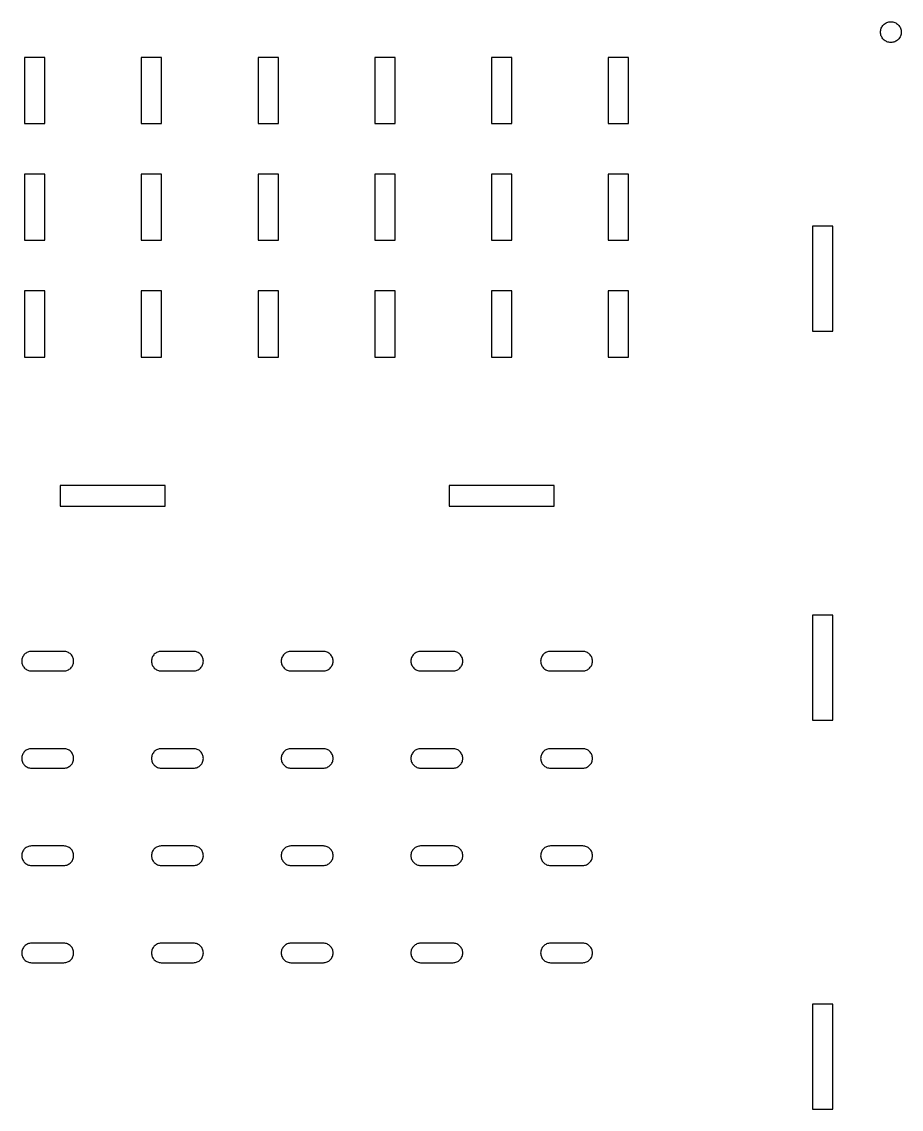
# Model space of a CAD drawing. Header units: millimetres. Extents: x 23 to 531, y -332 to -11.
# Drawn here: x 149 to 284.6, y -179.1 to -11.4 of the extents above; entities that cross this region are included whole.
import ezdxf

# ---------------------------------------------------------------- set-up
doc = ezdxf.new("R2010")
doc.units = ezdxf.units.MM
doc.layers.add('cut_inner', color=7, linetype='Continuous')

msp = doc.modelspace()

# ---------------------------------------------------------------- linework, layer by layer
at = {"layer": 'cut_inner'}
for points in [[(281.4, -13), (281.41, -12.84), (281.43, -12.69), (281.47, -12.54), (281.52, -12.39), (281.59, -12.25), (281.67, -12.11), (281.76, -11.98), (281.87, -11.87), (281.98, -11.76), (282.11, -11.67), (282.25, -11.59), (282.39, -11.52), (282.54, -11.47), (282.69, -11.43), (282.84, -11.41), (283, -11.4), (283.16, -11.41), (283.31, -11.43), (283.46, -11.47), (283.61, -11.52), (283.75, -11.59), (283.89, -11.67), (284.02, -11.76), (284.13, -11.87), (284.24, -11.98), (284.33, -12.11), (284.41, -12.25), (284.48, -12.39), (284.53, -12.54), (284.57, -12.69), (284.59, -12.84), (284.6, -13), (284.59, -13.16), (284.57, -13.31), (284.53, -13.46), (284.48, -13.61), (284.41, -13.75), (284.33, -13.89), (284.24, -14.02), (284.13, -14.13), (284.02, -14.24), (283.89, -14.33), (283.75, -14.41), (283.61, -14.48), (283.46, -14.53), (283.31, -14.57), (283.16, -14.59), (283, -14.6), (282.84, -14.59), (282.69, -14.57), (282.54, -14.53), (282.39, -14.48), (282.25, -14.41), (282.11, -14.33), (281.98, -14.24), (281.87, -14.13), (281.76, -14.02), (281.67, -13.89), (281.59, -13.75), (281.52, -13.61), (281.47, -13.46), (281.43, -13.31), (281.41, -13.16), (281.4, -13)], [(149.43, -27.1), (152.57, -27.1), (152.57, -16.9), (149.43, -16.9)], [(167.43, -27.1), (170.57, -27.1), (170.57, -16.9), (167.43, -16.9)], [(185.43, -27.1), (188.57, -27.1), (188.57, -16.9), (185.43, -16.9)], [(203.43, -27.1), (206.57, -27.1), (206.57, -16.9), (203.43, -16.9)], [(221.43, -27.1), (224.57, -27.1), (224.57, -16.9), (221.43, -16.9)], [(239.43, -27.1), (242.57, -27.1), (242.57, -16.9), (239.43, -16.9)], [(149.43, -45.1), (152.57, -45.1), (152.57, -34.9), (149.43, -34.9)], [(167.43, -45.1), (170.57, -45.1), (170.57, -34.9), (167.43, -34.9)], [(185.43, -45.1), (188.57, -45.1), (188.57, -34.9), (185.43, -34.9)], [(203.43, -45.1), (206.57, -45.1), (206.57, -34.9), (203.43, -34.9)], [(221.43, -45.1), (224.57, -45.1), (224.57, -34.9), (221.43, -34.9)], [(239.43, -45.1), (242.57, -45.1), (242.57, -34.9), (239.43, -34.9)], [(270.93, -59.1), (274.07, -59.1), (274.07, -42.9), (270.93, -42.9)], [(149.43, -63.1), (152.57, -63.1), (152.57, -52.9), (149.43, -52.9)], [(167.43, -63.1), (170.57, -63.1), (170.57, -52.9), (167.43, -52.9)], [(185.43, -63.1), (188.57, -63.1), (188.57, -52.9), (185.43, -52.9)], [(203.43, -63.1), (206.57, -63.1), (206.57, -52.9), (203.43, -52.9)], [(221.43, -63.1), (224.57, -63.1), (224.57, -52.9), (221.43, -52.9)], [(239.43, -63.1), (242.57, -63.1), (242.57, -52.9), (239.43, -52.9)], [(154.9, -86.08), (171.1, -86.08), (171.1, -82.92), (154.9, -82.92)], [(214.9, -86.08), (231.1, -86.08), (231.1, -82.92), (214.9, -82.92)], [(270.93, -119.1), (274.07, -119.1), (274.07, -102.9), (270.93, -102.9)], [(150.5, -111.5), (155.5, -111.5), (155.65, -111.49), (155.79, -111.47), (155.94, -111.44), (156.07, -111.39), (156.21, -111.32), (156.33, -111.25), (156.45, -111.16), (156.56, -111.06), (156.66, -110.95), (156.75, -110.83), (156.82, -110.71), (156.89, -110.57), (156.94, -110.44), (156.97, -110.29), (156.99, -110.15), (157, -110), (157, -110), (156.99, -109.85), (156.97, -109.71), (156.94, -109.56), (156.89, -109.43), (156.82, -109.29), (156.75, -109.17), (156.66, -109.05), (156.56, -108.94), (156.45, -108.84), (156.33, -108.75), (156.21, -108.68), (156.07, -108.61), (155.94, -108.56), (155.79, -108.53), (155.65, -108.51), (155.5, -108.5), (150.5, -108.5), (150.35, -108.51), (150.21, -108.53), (150.06, -108.56), (149.93, -108.61), (149.79, -108.68), (149.67, -108.75), (149.55, -108.84), (149.44, -108.94), (149.34, -109.05), (149.25, -109.17), (149.18, -109.29), (149.11, -109.43), (149.06, -109.56), (149.03, -109.71), (149.01, -109.85), (149, -110), (149, -110), (149.01, -110.15), (149.03, -110.29), (149.06, -110.44), (149.11, -110.57), (149.18, -110.71), (149.25, -110.83), (149.34, -110.95), (149.44, -111.06), (149.55, -111.16), (149.67, -111.25), (149.79, -111.32), (149.93, -111.39), (150.06, -111.44), (150.21, -111.47), (150.35, -111.49), (150.5, -111.5)], [(170.5, -111.5), (175.5, -111.5), (175.65, -111.49), (175.79, -111.47), (175.94, -111.44), (176.07, -111.39), (176.21, -111.32), (176.33, -111.25), (176.45, -111.16), (176.56, -111.06), (176.66, -110.95), (176.75, -110.83), (176.82, -110.71), (176.89, -110.57), (176.94, -110.44), (176.97, -110.29), (176.99, -110.15), (177, -110), (177, -110), (176.99, -109.85), (176.97, -109.71), (176.94, -109.56), (176.89, -109.43), (176.82, -109.29), (176.75, -109.17), (176.66, -109.05), (176.56, -108.94), (176.45, -108.84), (176.33, -108.75), (176.21, -108.68), (176.07, -108.61), (175.94, -108.56), (175.79, -108.53), (175.65, -108.51), (175.5, -108.5), (170.5, -108.5), (170.35, -108.51), (170.21, -108.53), (170.06, -108.56), (169.93, -108.61), (169.79, -108.68), (169.67, -108.75), (169.55, -108.84), (169.44, -108.94), (169.34, -109.05), (169.25, -109.17), (169.18, -109.29), (169.11, -109.43), (169.06, -109.56), (169.03, -109.71), (169.01, -109.85), (169, -110), (169, -110), (169.01, -110.15), (169.03, -110.29), (169.06, -110.44), (169.11, -110.57), (169.18, -110.71), (169.25, -110.83), (169.34, -110.95), (169.44, -111.06), (169.55, -111.16), (169.67, -111.25), (169.79, -111.32), (169.93, -111.39), (170.06, -111.44), (170.21, -111.47), (170.35, -111.49), (170.5, -111.5)], [(190.5, -111.5), (195.5, -111.5), (195.65, -111.49), (195.79, -111.47), (195.94, -111.44), (196.07, -111.39), (196.21, -111.32), (196.33, -111.25), (196.45, -111.16), (196.56, -111.06), (196.66, -110.95), (196.75, -110.83), (196.82, -110.71), (196.89, -110.57), (196.94, -110.44), (196.97, -110.29), (196.99, -110.15), (197, -110), (197, -110), (196.99, -109.85), (196.97, -109.71), (196.94, -109.56), (196.89, -109.43), (196.82, -109.29), (196.75, -109.17), (196.66, -109.05), (196.56, -108.94), (196.45, -108.84), (196.33, -108.75), (196.21, -108.68), (196.07, -108.61), (195.94, -108.56), (195.79, -108.53), (195.65, -108.51), (195.5, -108.5), (190.5, -108.5), (190.35, -108.51), (190.21, -108.53), (190.06, -108.56), (189.93, -108.61), (189.79, -108.68), (189.67, -108.75), (189.55, -108.84), (189.44, -108.94), (189.34, -109.05), (189.25, -109.17), (189.18, -109.29), (189.11, -109.43), (189.06, -109.56), (189.03, -109.71), (189.01, -109.85), (189, -110), (189, -110), (189.01, -110.15), (189.03, -110.29), (189.06, -110.44), (189.11, -110.57), (189.18, -110.71), (189.25, -110.83), (189.34, -110.95), (189.44, -111.06), (189.55, -111.16), (189.67, -111.25), (189.79, -111.32), (189.93, -111.39), (190.06, -111.44), (190.21, -111.47), (190.35, -111.49), (190.5, -111.5)], [(210.5, -111.5), (215.5, -111.5), (215.65, -111.49), (215.79, -111.47), (215.94, -111.44), (216.07, -111.39), (216.21, -111.32), (216.33, -111.25), (216.45, -111.16), (216.56, -111.06), (216.66, -110.95), (216.75, -110.83), (216.82, -110.71), (216.89, -110.57), (216.94, -110.44), (216.97, -110.29), (216.99, -110.15), (217, -110), (217, -110), (216.99, -109.85), (216.97, -109.71), (216.94, -109.56), (216.89, -109.43), (216.82, -109.29), (216.75, -109.17), (216.66, -109.05), (216.56, -108.94), (216.45, -108.84), (216.33, -108.75), (216.21, -108.68), (216.07, -108.61), (215.94, -108.56), (215.79, -108.53), (215.65, -108.51), (215.5, -108.5), (210.5, -108.5), (210.35, -108.51), (210.21, -108.53), (210.06, -108.56), (209.93, -108.61), (209.79, -108.68), (209.67, -108.75), (209.55, -108.84), (209.44, -108.94), (209.34, -109.05), (209.25, -109.17), (209.18, -109.29), (209.11, -109.43), (209.06, -109.56), (209.03, -109.71), (209.01, -109.85), (209, -110), (209, -110), (209.01, -110.15), (209.03, -110.29), (209.06, -110.44), (209.11, -110.57), (209.18, -110.71), (209.25, -110.83), (209.34, -110.95), (209.44, -111.06), (209.55, -111.16), (209.67, -111.25), (209.79, -111.32), (209.93, -111.39), (210.06, -111.44), (210.21, -111.47), (210.35, -111.49), (210.5, -111.5)], [(230.5, -111.5), (235.5, -111.5), (235.65, -111.49), (235.79, -111.47), (235.94, -111.44), (236.07, -111.39), (236.21, -111.32), (236.33, -111.25), (236.45, -111.16), (236.56, -111.06), (236.66, -110.95), (236.75, -110.83), (236.82, -110.71), (236.89, -110.57), (236.94, -110.44), (236.97, -110.29), (236.99, -110.15), (237, -110), (237, -110), (236.99, -109.85), (236.97, -109.71), (236.94, -109.56), (236.89, -109.43), (236.82, -109.29), (236.75, -109.17), (236.66, -109.05), (236.56, -108.94), (236.45, -108.84), (236.33, -108.75), (236.21, -108.68), (236.07, -108.61), (235.94, -108.56), (235.79, -108.53), (235.65, -108.51), (235.5, -108.5), (230.5, -108.5), (230.35, -108.51), (230.21, -108.53), (230.06, -108.56), (229.93, -108.61), (229.79, -108.68), (229.67, -108.75), (229.55, -108.84), (229.44, -108.94), (229.34, -109.05), (229.25, -109.17), (229.18, -109.29), (229.11, -109.43), (229.06, -109.56), (229.03, -109.71), (229.01, -109.85), (229, -110), (229, -110), (229.01, -110.15), (229.03, -110.29), (229.06, -110.44), (229.11, -110.57), (229.18, -110.71), (229.25, -110.83), (229.34, -110.95), (229.44, -111.06), (229.55, -111.16), (229.67, -111.25), (229.79, -111.32), (229.93, -111.39), (230.06, -111.44), (230.21, -111.47), (230.35, -111.49), (230.5, -111.5)], [(150.5, -126.5), (155.5, -126.5), (155.65, -126.49), (155.79, -126.47), (155.94, -126.44), (156.07, -126.39), (156.21, -126.32), (156.33, -126.25), (156.45, -126.16), (156.56, -126.06), (156.66, -125.95), (156.75, -125.83), (156.82, -125.71), (156.89, -125.57), (156.94, -125.44), (156.97, -125.29), (156.99, -125.15), (157, -125), (157, -125), (156.99, -124.85), (156.97, -124.71), (156.94, -124.56), (156.89, -124.43), (156.82, -124.29), (156.75, -124.17), (156.66, -124.05), (156.56, -123.94), (156.45, -123.84), (156.33, -123.75), (156.21, -123.68), (156.07, -123.61), (155.94, -123.56), (155.79, -123.53), (155.65, -123.51), (155.5, -123.5), (150.5, -123.5), (150.35, -123.51), (150.21, -123.53), (150.06, -123.56), (149.93, -123.61), (149.79, -123.68), (149.67, -123.75), (149.55, -123.84), (149.44, -123.94), (149.34, -124.05), (149.25, -124.17), (149.18, -124.29), (149.11, -124.43), (149.06, -124.56), (149.03, -124.71), (149.01, -124.85), (149, -125), (149, -125), (149.01, -125.15), (149.03, -125.29), (149.06, -125.44), (149.11, -125.57), (149.18, -125.71), (149.25, -125.83), (149.34, -125.95), (149.44, -126.06), (149.55, -126.16), (149.67, -126.25), (149.79, -126.32), (149.93, -126.39), (150.06, -126.44), (150.21, -126.47), (150.35, -126.49), (150.5, -126.5)], [(170.5, -126.5), (175.5, -126.5), (175.65, -126.49), (175.79, -126.47), (175.94, -126.44), (176.07, -126.39), (176.21, -126.32), (176.33, -126.25), (176.45, -126.16), (176.56, -126.06), (176.66, -125.95), (176.75, -125.83), (176.82, -125.71), (176.89, -125.57), (176.94, -125.44), (176.97, -125.29), (176.99, -125.15), (177, -125), (177, -125), (176.99, -124.85), (176.97, -124.71), (176.94, -124.56), (176.89, -124.43), (176.82, -124.29), (176.75, -124.17), (176.66, -124.05), (176.56, -123.94), (176.45, -123.84), (176.33, -123.75), (176.21, -123.68), (176.07, -123.61), (175.94, -123.56), (175.79, -123.53), (175.65, -123.51), (175.5, -123.5), (170.5, -123.5), (170.35, -123.51), (170.21, -123.53), (170.06, -123.56), (169.93, -123.61), (169.79, -123.68), (169.67, -123.75), (169.55, -123.84), (169.44, -123.94), (169.34, -124.05), (169.25, -124.17), (169.18, -124.29), (169.11, -124.43), (169.06, -124.56), (169.03, -124.71), (169.01, -124.85), (169, -125), (169, -125), (169.01, -125.15), (169.03, -125.29), (169.06, -125.44), (169.11, -125.57), (169.18, -125.71), (169.25, -125.83), (169.34, -125.95), (169.44, -126.06), (169.55, -126.16), (169.67, -126.25), (169.79, -126.32), (169.93, -126.39), (170.06, -126.44), (170.21, -126.47), (170.35, -126.49), (170.5, -126.5)], [(190.5, -126.5), (195.5, -126.5), (195.65, -126.49), (195.79, -126.47), (195.94, -126.44), (196.07, -126.39), (196.21, -126.32), (196.33, -126.25), (196.45, -126.16), (196.56, -126.06), (196.66, -125.95), (196.75, -125.83), (196.82, -125.71), (196.89, -125.57), (196.94, -125.44), (196.97, -125.29), (196.99, -125.15), (197, -125), (197, -125), (196.99, -124.85), (196.97, -124.71), (196.94, -124.56), (196.89, -124.43), (196.82, -124.29), (196.75, -124.17), (196.66, -124.05), (196.56, -123.94), (196.45, -123.84), (196.33, -123.75), (196.21, -123.68), (196.07, -123.61), (195.94, -123.56), (195.79, -123.53), (195.65, -123.51), (195.5, -123.5), (190.5, -123.5), (190.35, -123.51), (190.21, -123.53), (190.06, -123.56), (189.93, -123.61), (189.79, -123.68), (189.67, -123.75), (189.55, -123.84), (189.44, -123.94), (189.34, -124.05), (189.25, -124.17), (189.18, -124.29), (189.11, -124.43), (189.06, -124.56), (189.03, -124.71), (189.01, -124.85), (189, -125), (189, -125), (189.01, -125.15), (189.03, -125.29), (189.06, -125.44), (189.11, -125.57), (189.18, -125.71), (189.25, -125.83), (189.34, -125.95), (189.44, -126.06), (189.55, -126.16), (189.67, -126.25), (189.79, -126.32), (189.93, -126.39), (190.06, -126.44), (190.21, -126.47), (190.35, -126.49), (190.5, -126.5)], [(210.5, -126.5), (215.5, -126.5), (215.65, -126.49), (215.79, -126.47), (215.94, -126.44), (216.07, -126.39), (216.21, -126.32), (216.33, -126.25), (216.45, -126.16), (216.56, -126.06), (216.66, -125.95), (216.75, -125.83), (216.82, -125.71), (216.89, -125.57), (216.94, -125.44), (216.97, -125.29), (216.99, -125.15), (217, -125), (217, -125), (216.99, -124.85), (216.97, -124.71), (216.94, -124.56), (216.89, -124.43), (216.82, -124.29), (216.75, -124.17), (216.66, -124.05), (216.56, -123.94), (216.45, -123.84), (216.33, -123.75), (216.21, -123.68), (216.07, -123.61), (215.94, -123.56), (215.79, -123.53), (215.65, -123.51), (215.5, -123.5), (210.5, -123.5), (210.35, -123.51), (210.21, -123.53), (210.06, -123.56), (209.93, -123.61), (209.79, -123.68), (209.67, -123.75), (209.55, -123.84), (209.44, -123.94), (209.34, -124.05), (209.25, -124.17), (209.18, -124.29), (209.11, -124.43), (209.06, -124.56), (209.03, -124.71), (209.01, -124.85), (209, -125), (209, -125), (209.01, -125.15), (209.03, -125.29), (209.06, -125.44), (209.11, -125.57), (209.18, -125.71), (209.25, -125.83), (209.34, -125.95), (209.44, -126.06), (209.55, -126.16), (209.67, -126.25), (209.79, -126.32), (209.93, -126.39), (210.06, -126.44), (210.21, -126.47), (210.35, -126.49), (210.5, -126.5)], [(230.5, -126.5), (235.5, -126.5), (235.65, -126.49), (235.79, -126.47), (235.94, -126.44), (236.07, -126.39), (236.21, -126.32), (236.33, -126.25), (236.45, -126.16), (236.56, -126.06), (236.66, -125.95), (236.75, -125.83), (236.82, -125.71), (236.89, -125.57), (236.94, -125.44), (236.97, -125.29), (236.99, -125.15), (237, -125), (237, -125), (236.99, -124.85), (236.97, -124.71), (236.94, -124.56), (236.89, -124.43), (236.82, -124.29), (236.75, -124.17), (236.66, -124.05), (236.56, -123.94), (236.45, -123.84), (236.33, -123.75), (236.21, -123.68), (236.07, -123.61), (235.94, -123.56), (235.79, -123.53), (235.65, -123.51), (235.5, -123.5), (230.5, -123.5), (230.35, -123.51), (230.21, -123.53), (230.06, -123.56), (229.93, -123.61), (229.79, -123.68), (229.67, -123.75), (229.55, -123.84), (229.44, -123.94), (229.34, -124.05), (229.25, -124.17), (229.18, -124.29), (229.11, -124.43), (229.06, -124.56), (229.03, -124.71), (229.01, -124.85), (229, -125), (229, -125), (229.01, -125.15), (229.03, -125.29), (229.06, -125.44), (229.11, -125.57), (229.18, -125.71), (229.25, -125.83), (229.34, -125.95), (229.44, -126.06), (229.55, -126.16), (229.67, -126.25), (229.79, -126.32), (229.93, -126.39), (230.06, -126.44), (230.21, -126.47), (230.35, -126.49), (230.5, -126.5)], [(150.5, -141.5), (155.5, -141.5), (155.65, -141.49), (155.79, -141.47), (155.94, -141.44), (156.07, -141.39), (156.21, -141.32), (156.33, -141.25), (156.45, -141.16), (156.56, -141.06), (156.66, -140.95), (156.75, -140.83), (156.82, -140.71), (156.89, -140.57), (156.94, -140.44), (156.97, -140.29), (156.99, -140.15), (157, -140), (157, -140), (156.99, -139.85), (156.97, -139.71), (156.94, -139.56), (156.89, -139.43), (156.82, -139.29), (156.75, -139.17), (156.66, -139.05), (156.56, -138.94), (156.45, -138.84), (156.33, -138.75), (156.21, -138.68), (156.07, -138.61), (155.94, -138.56), (155.79, -138.53), (155.65, -138.51), (155.5, -138.5), (150.5, -138.5), (150.35, -138.51), (150.21, -138.53), (150.06, -138.56), (149.93, -138.61), (149.79, -138.68), (149.67, -138.75), (149.55, -138.84), (149.44, -138.94), (149.34, -139.05), (149.25, -139.17), (149.18, -139.29), (149.11, -139.43), (149.06, -139.56), (149.03, -139.71), (149.01, -139.85), (149, -140), (149, -140), (149.01, -140.15), (149.03, -140.29), (149.06, -140.44), (149.11, -140.57), (149.18, -140.71), (149.25, -140.83), (149.34, -140.95), (149.44, -141.06), (149.55, -141.16), (149.67, -141.25), (149.79, -141.32), (149.93, -141.39), (150.06, -141.44), (150.21, -141.47), (150.35, -141.49), (150.5, -141.5)], [(170.5, -141.5), (175.5, -141.5), (175.65, -141.49), (175.79, -141.47), (175.94, -141.44), (176.07, -141.39), (176.21, -141.32), (176.33, -141.25), (176.45, -141.16), (176.56, -141.06), (176.66, -140.95), (176.75, -140.83), (176.82, -140.71), (176.89, -140.57), (176.94, -140.44), (176.97, -140.29), (176.99, -140.15), (177, -140), (177, -140), (176.99, -139.85), (176.97, -139.71), (176.94, -139.56), (176.89, -139.43), (176.82, -139.29), (176.75, -139.17), (176.66, -139.05), (176.56, -138.94), (176.45, -138.84), (176.33, -138.75), (176.21, -138.68), (176.07, -138.61), (175.94, -138.56), (175.79, -138.53), (175.65, -138.51), (175.5, -138.5), (170.5, -138.5), (170.35, -138.51), (170.21, -138.53), (170.06, -138.56), (169.93, -138.61), (169.79, -138.68), (169.67, -138.75), (169.55, -138.84), (169.44, -138.94), (169.34, -139.05), (169.25, -139.17), (169.18, -139.29), (169.11, -139.43), (169.06, -139.56), (169.03, -139.71), (169.01, -139.85), (169, -140), (169, -140), (169.01, -140.15), (169.03, -140.29), (169.06, -140.44), (169.11, -140.57), (169.18, -140.71), (169.25, -140.83), (169.34, -140.95), (169.44, -141.06), (169.55, -141.16), (169.67, -141.25), (169.79, -141.32), (169.93, -141.39), (170.06, -141.44), (170.21, -141.47), (170.35, -141.49), (170.5, -141.5)], [(190.5, -141.5), (195.5, -141.5), (195.65, -141.49), (195.79, -141.47), (195.94, -141.44), (196.07, -141.39), (196.21, -141.32), (196.33, -141.25), (196.45, -141.16), (196.56, -141.06), (196.66, -140.95), (196.75, -140.83), (196.82, -140.71), (196.89, -140.57), (196.94, -140.44), (196.97, -140.29), (196.99, -140.15), (197, -140), (197, -140), (196.99, -139.85), (196.97, -139.71), (196.94, -139.56), (196.89, -139.43), (196.82, -139.29), (196.75, -139.17), (196.66, -139.05), (196.56, -138.94), (196.45, -138.84), (196.33, -138.75), (196.21, -138.68), (196.07, -138.61), (195.94, -138.56), (195.79, -138.53), (195.65, -138.51), (195.5, -138.5), (190.5, -138.5), (190.35, -138.51), (190.21, -138.53), (190.06, -138.56), (189.93, -138.61), (189.79, -138.68), (189.67, -138.75), (189.55, -138.84), (189.44, -138.94), (189.34, -139.05), (189.25, -139.17), (189.18, -139.29), (189.11, -139.43), (189.06, -139.56), (189.03, -139.71), (189.01, -139.85), (189, -140), (189, -140), (189.01, -140.15), (189.03, -140.29), (189.06, -140.44), (189.11, -140.57), (189.18, -140.71), (189.25, -140.83), (189.34, -140.95), (189.44, -141.06), (189.55, -141.16), (189.67, -141.25), (189.79, -141.32), (189.93, -141.39), (190.06, -141.44), (190.21, -141.47), (190.35, -141.49), (190.5, -141.5)], [(210.5, -141.5), (215.5, -141.5), (215.65, -141.49), (215.79, -141.47), (215.94, -141.44), (216.07, -141.39), (216.21, -141.32), (216.33, -141.25), (216.45, -141.16), (216.56, -141.06), (216.66, -140.95), (216.75, -140.83), (216.82, -140.71), (216.89, -140.57), (216.94, -140.44), (216.97, -140.29), (216.99, -140.15), (217, -140), (217, -140), (216.99, -139.85), (216.97, -139.71), (216.94, -139.56), (216.89, -139.43), (216.82, -139.29), (216.75, -139.17), (216.66, -139.05), (216.56, -138.94), (216.45, -138.84), (216.33, -138.75), (216.21, -138.68), (216.07, -138.61), (215.94, -138.56), (215.79, -138.53), (215.65, -138.51), (215.5, -138.5), (210.5, -138.5), (210.35, -138.51), (210.21, -138.53), (210.06, -138.56), (209.93, -138.61), (209.79, -138.68), (209.67, -138.75), (209.55, -138.84), (209.44, -138.94), (209.34, -139.05), (209.25, -139.17), (209.18, -139.29), (209.11, -139.43), (209.06, -139.56), (209.03, -139.71), (209.01, -139.85), (209, -140), (209, -140), (209.01, -140.15), (209.03, -140.29), (209.06, -140.44), (209.11, -140.57), (209.18, -140.71), (209.25, -140.83), (209.34, -140.95), (209.44, -141.06), (209.55, -141.16), (209.67, -141.25), (209.79, -141.32), (209.93, -141.39), (210.06, -141.44), (210.21, -141.47), (210.35, -141.49), (210.5, -141.5)], [(230.5, -141.5), (235.5, -141.5), (235.65, -141.49), (235.79, -141.47), (235.94, -141.44), (236.07, -141.39), (236.21, -141.32), (236.33, -141.25), (236.45, -141.16), (236.56, -141.06), (236.66, -140.95), (236.75, -140.83), (236.82, -140.71), (236.89, -140.57), (236.94, -140.44), (236.97, -140.29), (236.99, -140.15), (237, -140), (237, -140), (236.99, -139.85), (236.97, -139.71), (236.94, -139.56), (236.89, -139.43), (236.82, -139.29), (236.75, -139.17), (236.66, -139.05), (236.56, -138.94), (236.45, -138.84), (236.33, -138.75), (236.21, -138.68), (236.07, -138.61), (235.94, -138.56), (235.79, -138.53), (235.65, -138.51), (235.5, -138.5), (230.5, -138.5), (230.35, -138.51), (230.21, -138.53), (230.06, -138.56), (229.93, -138.61), (229.79, -138.68), (229.67, -138.75), (229.55, -138.84), (229.44, -138.94), (229.34, -139.05), (229.25, -139.17), (229.18, -139.29), (229.11, -139.43), (229.06, -139.56), (229.03, -139.71), (229.01, -139.85), (229, -140), (229, -140), (229.01, -140.15), (229.03, -140.29), (229.06, -140.44), (229.11, -140.57), (229.18, -140.71), (229.25, -140.83), (229.34, -140.95), (229.44, -141.06), (229.55, -141.16), (229.67, -141.25), (229.79, -141.32), (229.93, -141.39), (230.06, -141.44), (230.21, -141.47), (230.35, -141.49), (230.5, -141.5)], [(150.5, -156.5), (155.5, -156.5), (155.65, -156.49), (155.79, -156.47), (155.94, -156.44), (156.07, -156.39), (156.21, -156.32), (156.33, -156.25), (156.45, -156.16), (156.56, -156.06), (156.66, -155.95), (156.75, -155.83), (156.82, -155.71), (156.89, -155.57), (156.94, -155.44), (156.97, -155.29), (156.99, -155.15), (157, -155), (157, -155), (156.99, -154.85), (156.97, -154.71), (156.94, -154.56), (156.89, -154.43), (156.82, -154.29), (156.75, -154.17), (156.66, -154.05), (156.56, -153.94), (156.45, -153.84), (156.33, -153.75), (156.21, -153.68), (156.07, -153.61), (155.94, -153.56), (155.79, -153.53), (155.65, -153.51), (155.5, -153.5), (150.5, -153.5), (150.35, -153.51), (150.21, -153.53), (150.06, -153.56), (149.93, -153.61), (149.79, -153.68), (149.67, -153.75), (149.55, -153.84), (149.44, -153.94), (149.34, -154.05), (149.25, -154.17), (149.18, -154.29), (149.11, -154.43), (149.06, -154.56), (149.03, -154.71), (149.01, -154.85), (149, -155), (149, -155), (149.01, -155.15), (149.03, -155.29), (149.06, -155.44), (149.11, -155.57), (149.18, -155.71), (149.25, -155.83), (149.34, -155.95), (149.44, -156.06), (149.55, -156.16), (149.67, -156.25), (149.79, -156.32), (149.93, -156.39), (150.06, -156.44), (150.21, -156.47), (150.35, -156.49), (150.5, -156.5)], [(170.5, -156.5), (175.5, -156.5), (175.65, -156.49), (175.79, -156.47), (175.94, -156.44), (176.07, -156.39), (176.21, -156.32), (176.33, -156.25), (176.45, -156.16), (176.56, -156.06), (176.66, -155.95), (176.75, -155.83), (176.82, -155.71), (176.89, -155.57), (176.94, -155.44), (176.97, -155.29), (176.99, -155.15), (177, -155), (177, -155), (176.99, -154.85), (176.97, -154.71), (176.94, -154.56), (176.89, -154.43), (176.82, -154.29), (176.75, -154.17), (176.66, -154.05), (176.56, -153.94), (176.45, -153.84), (176.33, -153.75), (176.21, -153.68), (176.07, -153.61), (175.94, -153.56), (175.79, -153.53), (175.65, -153.51), (175.5, -153.5), (170.5, -153.5), (170.35, -153.51), (170.21, -153.53), (170.06, -153.56), (169.93, -153.61), (169.79, -153.68), (169.67, -153.75), (169.55, -153.84), (169.44, -153.94), (169.34, -154.05), (169.25, -154.17), (169.18, -154.29), (169.11, -154.43), (169.06, -154.56), (169.03, -154.71), (169.01, -154.85), (169, -155), (169, -155), (169.01, -155.15), (169.03, -155.29), (169.06, -155.44), (169.11, -155.57), (169.18, -155.71), (169.25, -155.83), (169.34, -155.95), (169.44, -156.06), (169.55, -156.16), (169.67, -156.25), (169.79, -156.32), (169.93, -156.39), (170.06, -156.44), (170.21, -156.47), (170.35, -156.49), (170.5, -156.5)], [(190.5, -156.5), (195.5, -156.5), (195.65, -156.49), (195.79, -156.47), (195.94, -156.44), (196.07, -156.39), (196.21, -156.32), (196.33, -156.25), (196.45, -156.16), (196.56, -156.06), (196.66, -155.95), (196.75, -155.83), (196.82, -155.71), (196.89, -155.57), (196.94, -155.44), (196.97, -155.29), (196.99, -155.15), (197, -155), (197, -155), (196.99, -154.85), (196.97, -154.71), (196.94, -154.56), (196.89, -154.43), (196.82, -154.29), (196.75, -154.17), (196.66, -154.05), (196.56, -153.94), (196.45, -153.84), (196.33, -153.75), (196.21, -153.68), (196.07, -153.61), (195.94, -153.56), (195.79, -153.53), (195.65, -153.51), (195.5, -153.5), (190.5, -153.5), (190.35, -153.51), (190.21, -153.53), (190.06, -153.56), (189.93, -153.61), (189.79, -153.68), (189.67, -153.75), (189.55, -153.84), (189.44, -153.94), (189.34, -154.05), (189.25, -154.17), (189.18, -154.29), (189.11, -154.43), (189.06, -154.56), (189.03, -154.71), (189.01, -154.85), (189, -155), (189, -155), (189.01, -155.15), (189.03, -155.29), (189.06, -155.44), (189.11, -155.57), (189.18, -155.71), (189.25, -155.83), (189.34, -155.95), (189.44, -156.06), (189.55, -156.16), (189.67, -156.25), (189.79, -156.32), (189.93, -156.39), (190.06, -156.44), (190.21, -156.47), (190.35, -156.49), (190.5, -156.5)], [(210.5, -156.5), (215.5, -156.5), (215.65, -156.49), (215.79, -156.47), (215.94, -156.44), (216.07, -156.39), (216.21, -156.32), (216.33, -156.25), (216.45, -156.16), (216.56, -156.06), (216.66, -155.95), (216.75, -155.83), (216.82, -155.71), (216.89, -155.57), (216.94, -155.44), (216.97, -155.29), (216.99, -155.15), (217, -155), (217, -155), (216.99, -154.85), (216.97, -154.71), (216.94, -154.56), (216.89, -154.43), (216.82, -154.29), (216.75, -154.17), (216.66, -154.05), (216.56, -153.94), (216.45, -153.84), (216.33, -153.75), (216.21, -153.68), (216.07, -153.61), (215.94, -153.56), (215.79, -153.53), (215.65, -153.51), (215.5, -153.5), (210.5, -153.5), (210.35, -153.51), (210.21, -153.53), (210.06, -153.56), (209.93, -153.61), (209.79, -153.68), (209.67, -153.75), (209.55, -153.84), (209.44, -153.94), (209.34, -154.05), (209.25, -154.17), (209.18, -154.29), (209.11, -154.43), (209.06, -154.56), (209.03, -154.71), (209.01, -154.85), (209, -155), (209, -155), (209.01, -155.15), (209.03, -155.29), (209.06, -155.44), (209.11, -155.57), (209.18, -155.71), (209.25, -155.83), (209.34, -155.95), (209.44, -156.06), (209.55, -156.16), (209.67, -156.25), (209.79, -156.32), (209.93, -156.39), (210.06, -156.44), (210.21, -156.47), (210.35, -156.49), (210.5, -156.5)], [(230.5, -156.5), (235.5, -156.5), (235.65, -156.49), (235.79, -156.47), (235.94, -156.44), (236.07, -156.39), (236.21, -156.32), (236.33, -156.25), (236.45, -156.16), (236.56, -156.06), (236.66, -155.95), (236.75, -155.83), (236.82, -155.71), (236.89, -155.57), (236.94, -155.44), (236.97, -155.29), (236.99, -155.15), (237, -155), (237, -155), (236.99, -154.85), (236.97, -154.71), (236.94, -154.56), (236.89, -154.43), (236.82, -154.29), (236.75, -154.17), (236.66, -154.05), (236.56, -153.94), (236.45, -153.84), (236.33, -153.75), (236.21, -153.68), (236.07, -153.61), (235.94, -153.56), (235.79, -153.53), (235.65, -153.51), (235.5, -153.5), (230.5, -153.5), (230.35, -153.51), (230.21, -153.53), (230.06, -153.56), (229.93, -153.61), (229.79, -153.68), (229.67, -153.75), (229.55, -153.84), (229.44, -153.94), (229.34, -154.05), (229.25, -154.17), (229.18, -154.29), (229.11, -154.43), (229.06, -154.56), (229.03, -154.71), (229.01, -154.85), (229, -155), (229, -155), (229.01, -155.15), (229.03, -155.29), (229.06, -155.44), (229.11, -155.57), (229.18, -155.71), (229.25, -155.83), (229.34, -155.95), (229.44, -156.06), (229.55, -156.16), (229.67, -156.25), (229.79, -156.32), (229.93, -156.39), (230.06, -156.44), (230.21, -156.47), (230.35, -156.49), (230.5, -156.5)], [(270.93, -179.1), (274.07, -179.1), (274.07, -162.9), (270.93, -162.9)]]:
    msp.add_lwpolyline(points, close=True, dxfattribs=at)

doc.saveas('drawing.dxf')
